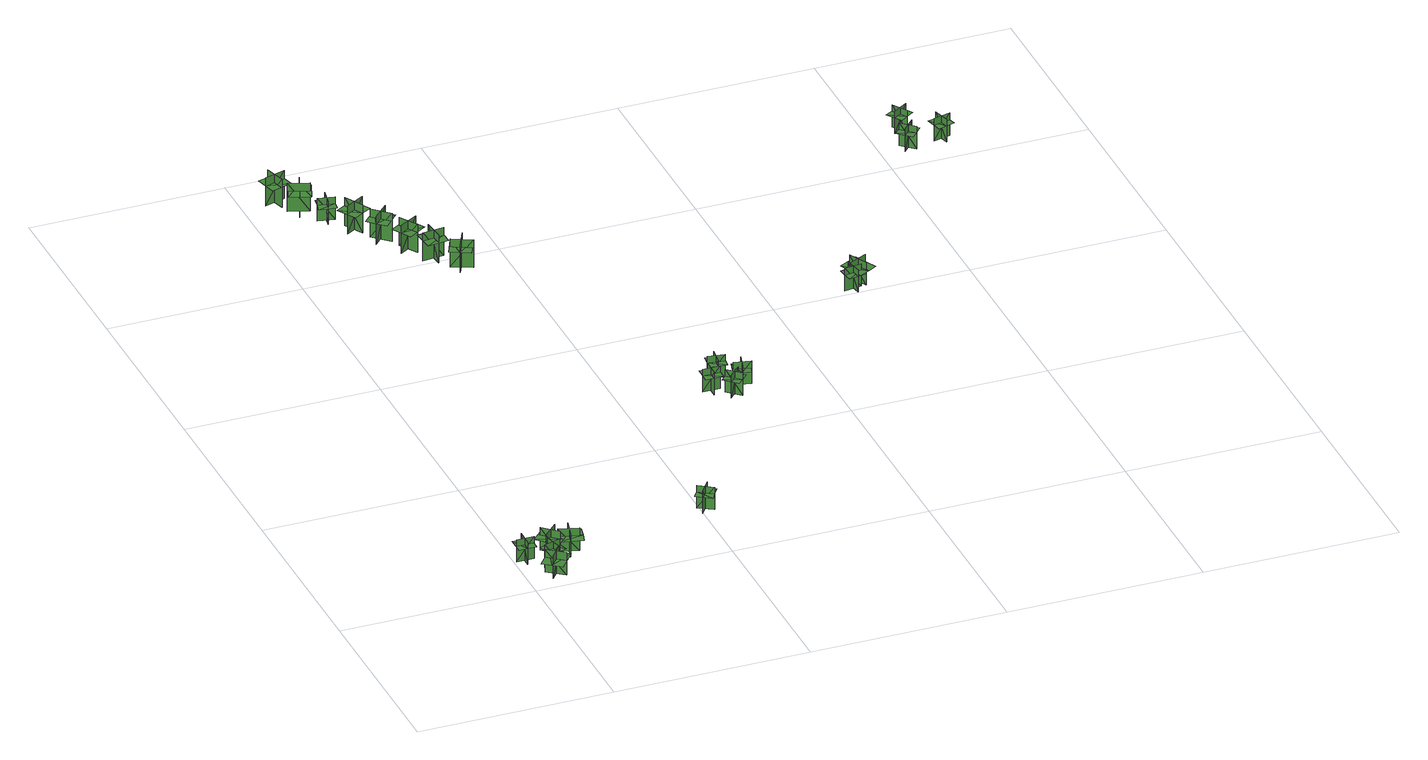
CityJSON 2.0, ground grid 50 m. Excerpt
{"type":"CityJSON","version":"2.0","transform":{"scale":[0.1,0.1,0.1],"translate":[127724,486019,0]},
"CityObjects":{
"tree1":{"type":"SolitaryVegetationObject","geometry":[{"type":"MultiSurface","lod":"1","boundaries":[[[0,1,2]],[[0,2,3]],[[4,5,6]],[[4,6,7]],[[8,9,10]],[[8,10,11]],[[8,11,12]],[[8,12,13]]]}]},
"tree2":{"type":"SolitaryVegetationObject","geometry":[{"type":"MultiSurface","lod":"1","boundaries":[[[14,15,16]],[[14,16,17]],[[18,19,20]],[[18,20,21]],[[22,23,24]],[[22,24,25]],[[22,25,26]],[[22,26,27]]]}]},
"tree3":{"type":"SolitaryVegetationObject","geometry":[{"type":"MultiSurface","lod":"1","boundaries":[[[28,29,30]],[[28,30,31]],[[32,33,34]],[[32,34,35]],[[36,37,38]],[[36,38,39]],[[36,39,40]],[[36,40,41]]]}]},
"tree4":{"type":"SolitaryVegetationObject","geometry":[{"type":"MultiSurface","lod":"1","boundaries":[[[42,43,44]],[[42,44,45]],[[46,47,48]],[[46,48,49]],[[50,51,52]],[[50,52,53]],[[50,53,54]],[[50,54,55]]]}]},
"tree5":{"type":"SolitaryVegetationObject","geometry":[{"type":"MultiSurface","lod":"1","boundaries":[[[56,57,58]],[[56,58,59]],[[60,61,62]],[[60,62,63]],[[64,65,66]],[[64,66,67]],[[64,67,68]],[[64,68,69]]]}]},
"tree6":{"type":"SolitaryVegetationObject","geometry":[{"type":"MultiSurface","lod":"1","boundaries":[[[70,71,72]],[[70,72,73]],[[74,75,76]],[[74,76,77]],[[78,79,80]],[[78,80,81]],[[78,81,82]],[[78,82,83]]]}]},
"tree7":{"type":"SolitaryVegetationObject","geometry":[{"type":"MultiSurface","lod":"1","boundaries":[[[84,85,86]],[[84,86,87]],[[88,89,90]],[[88,90,91]],[[92,93,94]],[[92,94,95]],[[92,95,96]],[[92,96,97]]]}]},
"tree8":{"type":"SolitaryVegetationObject","geometry":[{"type":"MultiSurface","lod":"1","boundaries":[[[98,99,100]],[[98,100,101]],[[102,103,104]],[[102,104,105]],[[106,107,108]],[[106,108,109]],[[106,109,110]],[[106,110,111]]]}]},
"tree9":{"type":"SolitaryVegetationObject","geometry":[{"type":"MultiSurface","lod":"1","boundaries":[[[112,113,114]],[[112,114,115]],[[116,117,118]],[[116,118,119]],[[120,121,122]],[[120,122,123]],[[120,123,124]],[[120,124,125]]]}]},
"tree10":{"type":"SolitaryVegetationObject","geometry":[{"type":"MultiSurface","lod":"1","boundaries":[[[126,127,128]],[[126,128,129]],[[130,131,132]],[[130,132,133]],[[134,135,136]],[[134,136,137]],[[134,137,138]],[[134,138,139]]]}]},
"tree11":{"type":"SolitaryVegetationObject","geometry":[{"type":"MultiSurface","lod":"1","boundaries":[[[140,141,142]],[[140,142,143]],[[144,145,146]],[[144,146,147]],[[148,149,150]],[[148,150,151]],[[148,151,152]],[[148,152,153]]]}]},
"tree12":{"type":"SolitaryVegetationObject","geometry":[{"type":"MultiSurface","lod":"1","boundaries":[[[154,155,156]],[[154,156,157]],[[158,159,160]],[[158,160,161]],[[162,163,164]],[[162,164,165]],[[162,165,166]],[[162,166,167]]]}]},
"tree13":{"type":"SolitaryVegetationObject","geometry":[{"type":"MultiSurface","lod":"1","boundaries":[[[168,169,170]],[[168,170,171]],[[172,173,174]],[[172,174,175]],[[176,177,178]],[[176,178,179]],[[176,179,180]],[[176,180,181]]]}]},
"tree14":{"type":"SolitaryVegetationObject","geometry":[{"type":"MultiSurface","lod":"1","boundaries":[[[182,183,184]],[[182,184,185]],[[186,187,188]],[[186,188,189]],[[190,191,192]],[[190,192,193]],[[190,193,194]],[[190,194,195]]]}]},
"tree15":{"type":"SolitaryVegetationObject","geometry":[{"type":"MultiSurface","lod":"1","boundaries":[[[196,197,198]],[[196,198,199]],[[200,201,202]],[[200,202,203]],[[204,205,206]],[[204,206,207]],[[204,207,208]],[[204,208,209]]]}]},
"tree16":{"type":"SolitaryVegetationObject","geometry":[{"type":"MultiSurface","lod":"1","boundaries":[[[210,211,212]],[[210,212,213]],[[214,215,216]],[[214,216,217]],[[218,219,220]],[[218,220,221]],[[218,221,222]],[[218,222,223]]]}]},
"tree17":{"type":"SolitaryVegetationObject","geometry":[{"type":"MultiSurface","lod":"1","boundaries":[[[224,225,226]],[[224,226,227]],[[228,229,230]],[[228,230,231]],[[232,233,234]],[[232,234,235]],[[232,235,236]],[[232,236,237]]]}]},
"tree18":{"type":"SolitaryVegetationObject","geometry":[{"type":"MultiSurface","lod":"1","boundaries":[[[238,239,240]],[[238,240,241]],[[242,243,244]],[[242,244,245]],[[246,247,248]],[[246,248,249]],[[246,249,250]],[[246,250,251]]]}]},
"tree19":{"type":"SolitaryVegetationObject","geometry":[{"type":"MultiSurface","lod":"1","boundaries":[[[252,253,254]],[[252,254,255]],[[256,257,258]],[[256,258,259]],[[260,261,262]],[[260,262,263]],[[260,263,264]],[[260,264,265]]]}]},
"tree20":{"type":"SolitaryVegetationObject","geometry":[{"type":"MultiSurface","lod":"1","boundaries":[[[266,267,268]],[[266,268,269]],[[270,271,272]],[[270,272,273]],[[274,275,276]],[[274,276,277]],[[274,277,278]],[[274,278,279]]]}]},
"tree21":{"type":"SolitaryVegetationObject","geometry":[{"type":"MultiSurface","lod":"1","boundaries":[[[280,281,282]],[[280,282,283]],[[284,285,286]],[[284,286,287]],[[288,289,290]],[[288,290,291]],[[288,291,292]],[[288,292,293]]]}]},
"tree22":{"type":"SolitaryVegetationObject","geometry":[{"type":"MultiSurface","lod":"1","boundaries":[[[294,295,296]],[[294,296,297]],[[298,299,300]],[[298,300,301]],[[302,303,304]],[[302,304,305]],[[302,305,306]],[[302,306,307]]]}]},
"tree23":{"type":"SolitaryVegetationObject","geometry":[{"type":"MultiSurface","lod":"1","boundaries":[[[308,309,310]],[[308,310,311]],[[312,313,314]],[[312,314,315]],[[316,317,318]],[[316,318,319]],[[316,319,320]],[[316,320,321]]]}]},
"tree24":{"type":"SolitaryVegetationObject","geometry":[{"type":"MultiSurface","lod":"1","boundaries":[[[322,323,324]],[[322,324,325]],[[326,327,328]],[[326,328,329]],[[330,331,332]],[[330,332,333]],[[330,333,334]],[[330,334,335]]]}]}
},
"vertices":[
[5,136,12],[49,136,12],[49,136,73],[5,136,73],[25,115,12],[25,159,12],[25,159,73],[25,115,73],[25,115,56],[48,115,56],[48,159,56],[25,159,56],[3,159,56],[3,115,56],
[93,36,12],[93,36,74],[51,69,74],[51,69,12],[57,33,12],[57,33,74],[89,73,74],[89,73,12],[52,26,53],[73,10,53],[113,60,53],[92,77,53],[71,93,53],[31,43,53],
[43,177,17],[43,187,17],[43,187,8],[43,177,8],[39,177,13],[39,187,13],[48,187,13],[48,177,13],[38,184,13],[38,184,17],[48,184,17],[48,184,13],[48,184,8],[38,184,8],
[101,101,11],[58,89,11],[58,89,73],[101,101,73],[76,116,11],[87,73,11],[87,73,73],[76,116,73],[76,116,56],[54,110,56],[66,67,56],[87,73,56],[109,79,56],[97,121,56],
[114,168,12],[114,168,74],[77,129,74],[77,129,12],[114,132,12],[114,132,74],[77,167,74],[77,167,12],[120,126,54],[138,146,54],[92,190,54],[73,171,54],[55,151,54],[101,107,54],
[145,163,12],[145,163,74],[132,111,74],[132,111,12],[163,131,12],[163,131,74],[113,144,74],[113,144,12],[171,129,54],[177,155,54],[115,171,54],[108,145,54],[102,119,54],[164,103,54],
[523,221,10],[498,184,10],[498,184,71],[523,221,71],[494,215,10],[531,191,10],[531,191,71],[494,215,71],[494,215,54],[482,197,54],[519,172,54],[531,191,54],[543,209,54],[506,234,54],
[70,1902,20],[85,1848,20],[85,1848,97],[70,1902,97],[52,1870,20],[105,1885,20],[105,1885,97],[52,1870,97],[52,1870,75],[59,1843,75],[113,1858,75],[105,1885,75],[98,1911,75],[45,1896,75],
[142,1809,20],[90,1828,20],[90,1828,97],[142,1809,97],[127,1843,20],[108,1791,20],[108,1791,97],[127,1843,97],[127,1843,76],[101,1852,76],[82,1800,76],[108,1791,76],[134,1781,76],[153,1833,76],
[158,1734,21],[166,1777,21],[166,1777,83],[158,1734,83],[182,1750,21],[139,1759,21],[139,1759,83],[182,1750,83],[182,1750,65],[187,1771,65],[143,1780,65],[139,1759,65],[134,1737,65],[178,1728,65],
[184,1677,21],[232,1704,21],[232,1704,98],[184,1677,98],[219,1667,21],[192,1715,21],[192,1715,98],[219,1667,98],[219,1667,76],[243,1681,76],[216,1729,76],[192,1715,76],[168,1701,76],[195,1653,76],
[229,1644,21],[270,1606,21],[270,1606,98],[229,1644,98],[230,1607,21],[268,1647,21],[268,1647,98],[230,1607,98],[230,1607,77],[250,1588,77],[288,1628,77],[268,1647,77],[248,1666,77],[210,1626,77],
[278,1582,21],[307,1535,21],[307,1535,98],[278,1582,98],[269,1546,21],[317,1575,21],[317,1575,98],[269,1546,98],[269,1546,77],[284,1522,77],[331,1551,77],[317,1575,77],[302,1599,77],[255,1570,77],
[336,1473,21],[330,1528,21],[330,1528,98],[336,1473,98],[359,1501,21],[304,1495,21],[304,1495,98],[359,1501,98],[359,1501,77],[356,1529,77],[301,1523,77],[304,1495,77],[307,1468,77],[362,1474,77],
[354,1446,21],[404,1422,21],[404,1422,98],[354,1446,98],[366,1412,21],[390,1461,21],[390,1461,98],[366,1411,98],[366,1411,77],[391,1400,77],[415,1450,77],[390,1461,77],[365,1473,77],[341,1423,77],
[724,726,11],[724,682,11],[724,682,73],[724,726,73],[703,705,11],[748,705,11],[748,705,73],[703,705,73],[703,705,56],[703,683,56],[748,683,56],[748,705,56],[748,727,56],[703,727,56],
[758,658,9],[788,690,9],[788,690,70],[758,658,70],[787,659,9],[755,689,9],[755,689,70],[787,659,70],[787,659,53],[802,675,53],[770,705,53],[755,689,53],[740,673,53],[772,643,53],
[759,773,11],[753,730,11],[753,730,73],[759,773,73],[735,756,11],[779,750,11],[779,750,73],[735,756,73],[735,756,56],[732,734,56],[776,728,56],[779,750,56],[782,772,56],[738,778,56],
[783,711,10],[826,700,10],[826,700,72],[783,711,72],[798,685,10],[809,728,10],[809,728,72],[798,685,72],[798,685,54],[819,680,54],[830,723,54],[809,728,54],[787,733,54],[776,691,54],
[1212,990,16],[1204,1034,16],[1204,1034,77],[1212,990,77],[1229,1014,16],[1185,1007,16],[1185,1007,77],[1229,1014,77],[1229,1014,60],[1225,1036,60],[1182,1028,60],[1185,1007,60],[1189,985,60],[1233,992,60],
[1251,1044,19],[1251,1044,81],[1204,1020,81],[1204,1020,19],[1240,1010,19],[1240,1010,81],[1216,1056,81],[1216,1056,19],[1243,1002,61],[1267,1015,61],[1238,1072,61],[1214,1060,61],[1190,1048,61],[1219,990,61],
[1557,1560,11],[1587,1593,11],[1587,1593,73],[1557,1560,73],[1587,1561,11],[1554,1591,11],[1554,1591,73],[1587,1561,73],[1587,1561,56],[1602,1578,56],[1569,1608,56],[1554,1591,56],[1539,1575,56],[1572,1545,56],
[1565,1646,11],[1602,1671,11],[1602,1671,72],[1565,1646,72],[1594,1640,11],[1570,1677,11],[1570,1677,72],[1594,1640,72],[1594,1640,55],[1613,1653,55],[1588,1689,55],[1570,1677,55],[1551,1665,55],[1576,1628,55],
[1640,1582,10],[1683,1592,10],[1683,1592,72],[1640,1582,72],[1665,1566,10],[1654,1609,10],[1654,1609,72],[1665,1566,72],[1665,1566,54],[1687,1572,54],[1676,1615,54],[1654,1609,54],[1633,1604,54],[1644,1561,54]
]}
